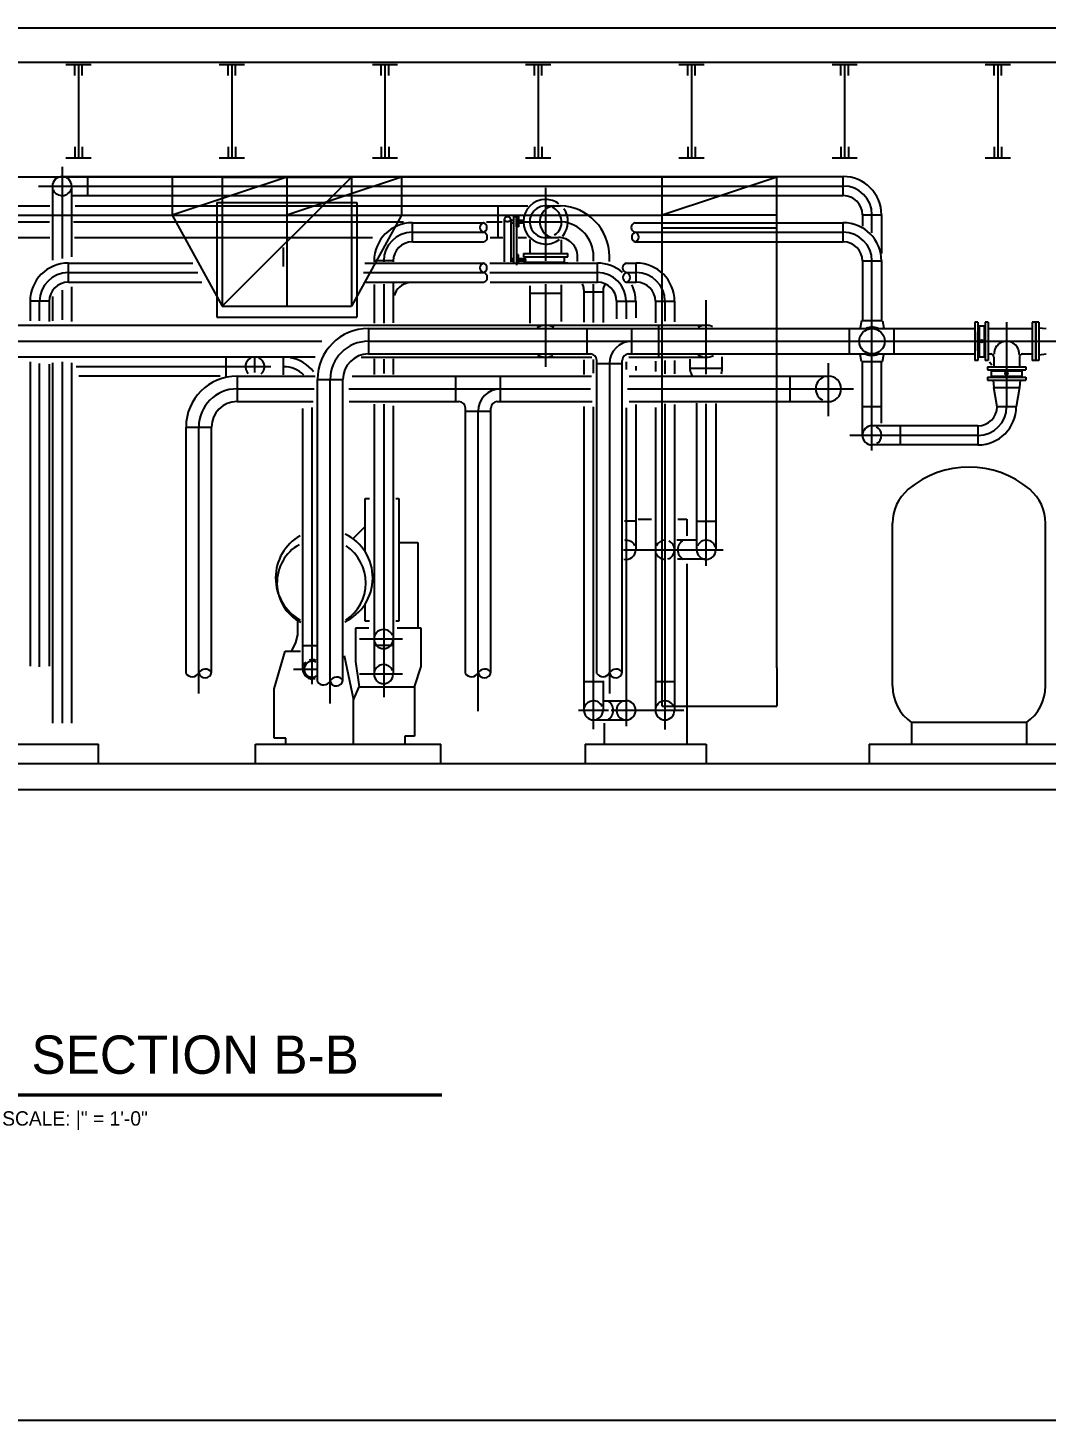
# Model space of a CAD drawing. Extents: x 0 to 3462, y 0 to 2308.
# Drawn here: x 2484.5 to 2804, y 1208.7 to 1645.6 of the extents above; entities that cross this region are included whole.
import ezdxf
from ezdxf.enums import TextEntityAlignment as Align

# ---------------------------------------------------------------- set-up
doc = ezdxf.new("R2010")
doc.units = 0
doc.header["$LTSCALE"] = 15
for name, pattern in [('CENTER2', [0]), ('DASHED', [0]), ('HIDDEN', [0])]:
    doc.linetypes.add(name, pattern=pattern)
for name, color, linetype in [('AWALL', 8, 'CONTINUOUS'), ('CHWS', 3, 'CONTINUOUS'), ('CL', 9, 'CENTER2'), ('CWS', 5, 'CONTINUOUS'), ('DUCT', 9, 'DASHED'), ('HRP', 6, 'CONTINUOUS'), ('HW', 2, 'CONTINUOUS'), ('MEQUIP', 4, 'CONTINUOUS'), ('PIPEDIM', 10, 'CONTINUOUS'), ('SLAB1', 8, 'CONTINUOUS'), ('TITLEBLK', 7, 'CONTINUOUS')]:
    doc.layers.add(name, color=color, linetype=linetype)
doc.styles.get("Standard").update_dxf_attribs({"font": 'HAND1.SHX'})

msp = doc.modelspace()

# ---------------------------------------------------------------- linework, layer by layer
at = {"layer": 'AWALL', "color": 0}
for p, q in [((2115.76, 1645.61), (3091.72, 1645.61)), ((2115.76, 1634.84), (3091.72, 1634.84)), ((2496.42, 1634.14), (2504.33, 1634.14)), ((2499.22, 1630.64), (2499.22, 1634.14)), ((2500.38, 1634.14), (2500.38, 1604.79)), ((2501.53, 1630.64), (2501.53, 1634.14)), ((2544.5, 1634.14), (2552.41, 1634.14)), ((2547.3, 1630.64), (2547.3, 1634.14)), ((2548.45, 1634.14), (2548.45, 1604.79)), ((2549.61, 1630.64), (2549.61, 1634.14)), ((2592.58, 1634.14), (2600.48, 1634.14)), ((2595.37, 1630.64), (2595.37, 1634.14)), ((2596.53, 1634.14), (2596.53, 1604.79)), ((2597.69, 1630.64), (2597.69, 1634.14)), ((2640.65, 1634.14), (2648.56, 1634.14)), ((2643.45, 1630.64), (2643.45, 1634.14)), ((2644.61, 1634.14), (2644.61, 1604.79)), ((2645.76, 1630.64), (2645.76, 1634.14)), ((2688.73, 1634.14), (2696.64, 1634.14)), ((2691.53, 1630.64), (2691.53, 1634.14)), ((2692.68, 1634.14), (2692.68, 1604.79)), ((2693.84, 1630.64), (2693.84, 1634.14)), ((2736.81, 1634.14), (2744.71, 1634.14)), ((2739.6, 1630.64), (2739.6, 1634.14)), ((2740.76, 1634.14), (2740.76, 1604.79)), ((2741.92, 1630.64), (2741.92, 1634.14)), ((2784.88, 1634.14), (2792.79, 1634.14)), ((2787.68, 1630.64), (2787.68, 1634.14)), ((2788.84, 1634.14), (2788.84, 1604.79)), ((2789.99, 1630.64), (2789.99, 1634.14)), ((2499.22, 1608.29), (2499.22, 1604.79)), ((2501.53, 1608.29), (2501.53, 1604.79)), ((2547.3, 1608.29), (2547.3, 1604.79)), ((2549.61, 1608.29), (2549.61, 1604.79)), ((2595.37, 1608.29), (2595.37, 1604.79)), ((2597.69, 1608.29), (2597.69, 1604.79)), ((2643.45, 1608.29), (2643.45, 1604.79)), ((2645.76, 1608.29), (2645.76, 1604.79)), ((2691.53, 1608.29), (2691.53, 1604.79)), ((2693.84, 1608.29), (2693.84, 1604.79)), ((2739.6, 1608.29), (2739.6, 1604.79)), ((2741.92, 1608.29), (2741.92, 1604.79)), ((2787.68, 1608.29), (2787.68, 1604.79)), ((2789.99, 1608.29), (2789.99, 1604.79)), ((2496.42, 1604.79), (2504.33, 1604.79)), ((2544.5, 1604.79), (2552.41, 1604.79)), ((2592.58, 1604.79), (2600.48, 1604.79)), ((2640.65, 1604.79), (2648.56, 1604.79)), ((2688.73, 1604.79), (2696.64, 1604.79)), ((2736.81, 1604.79), (2744.71, 1604.79)), ((2784.88, 1604.79), (2792.79, 1604.79)), ((2565.74, 1598.79), (2565.74, 1558.29)), ((2543.74, 1590.79), (2543.74, 1554.79)), ((2543.74, 1590.79), (2587.74, 1590.79)), ((2587.74, 1590.79), (2587.74, 1554.79)), ((2543.74, 1554.79), (2587.74, 1554.79)), ((2285.61, 1420.79), (2506.64, 1420.79)), ((2506.64, 1414.78), (2506.64, 1420.79)), ((2555.9, 1420.79), (2614.04, 1420.79)), ((2555.9, 1414.78), (2555.9, 1420.79)), ((2614.04, 1414.78), (2614.04, 1420.79)), ((2659.29, 1420.79), (2697.29, 1420.79)), ((2748.44, 1420.79), (2816.48, 1420.79)), ((2103.74, 1414.78), (3091.72, 1414.78)), ((2103.74, 1406.61), (3103.74, 1406.61))]:
    msp.add_line(p, q, dxfattribs=at)
at = {"layer": 'CHWS', "color": 0, "linetype": 'HIDDEN'}
msp.add_arc((2573.71, 1444.33), 2.5, 63.3886, 303.5593, dxfattribs=at)
at = {"layer": 'CL', "color": 0}
for p, q in [((2495.2, 1602.04), (2495.2, 1573.23)), ((2487.85, 1595.96), (2740.33, 1595.96)), ((2503.2, 1598.96), (2503.2, 1592.96)), ((2646.95, 1572.46), (2646.95, 1595.43)), ((2749.33, 1581.28), (2749.33, 1586.96)), ((2464.48, 1584.75), (2491.3, 1584.75)), ((2498.81, 1584.75), (2602.36, 1584.75)), ((2628.34, 1584.75), (2633.28, 1584.75)), ((2638.74, 1584.75), (2652.03, 1584.75)), ((2605.12, 1581.45), (2627.46, 1581.45)), ((2675, 1581.45), (2740.33, 1581.45)), ((2564.71, 1570.71), (2564.71, 1576.71)), ((2661.95, 1572.41), (2661.95, 1574.17)), ((2497.18, 1568.79), (2537.81, 1568.79)), ((2589.78, 1568.79), (2627.46, 1568.79)), ((2596.12, 1572.45), (2596.12, 1572.14)), ((2629.38, 1568.79), (2663.2, 1568.79)), ((2672.24, 1568.79), (2675.39, 1568.79)), ((2749.33, 1512.95), (2749.33, 1572.45)), ((2596.12, 1565.18), (2596.12, 1552.95)), ((2646.95, 1539.27), (2646.95, 1565.16)), ((2661.95, 1553.18), (2661.95, 1565.2)), ((2495.2, 1563.34), (2495.2, 1553.96)), ((2697.3, 1536.92), (2697.3, 1560.1)), ((2488.18, 1553.71), (2488.18, 1559.79)), ((2672.19, 1559.79), (2672.19, 1554.26)), ((2684.39, 1559.79), (2684.39, 1553.54)), ((2791.59, 1553.26), (2791.59, 1526.73)), ((2330.81, 1547.26), (2576.67, 1547.26)), ((2591.33, 1547.26), (3005.75, 1547.26)), ((2488.18, 1445.1), (2488.18, 1540.27)), ((2495.2, 1540.78), (2495.2, 1427.45)), ((2560.72, 1539.28), (2499.6, 1539.28)), ((2555.71, 1537.47), (2555.71, 1541.97)), ((2596.12, 1541.67), (2596.12, 1537.17)), ((2661.95, 1537.25), (2661.95, 1541.54)), ((2666.97, 1540.26), (2666.97, 1436.7)), ((2672.19, 1540.81), (2672.19, 1538.4)), ((2684.39, 1541.27), (2684.39, 1536.99)), ((2735.67, 1523.73), (2735.67, 1540.43)), ((2579.33, 1433.6), (2579.33, 1535.26)), ((2550.1, 1532.31), (2574.26, 1532.31)), ((2585.15, 1532.31), (2660.99, 1532.31)), ((2672.61, 1532.31), (2743.52, 1532.31)), ((2573.71, 1439.7), (2573.71, 1526.47)), ((2596.12, 1527.48), (2596.12, 1435.62)), ((2625.75, 1431.18), (2625.75, 1525.31)), ((2661.95, 1425.5), (2661.95, 1526.65)), ((2672.19, 1526.33), (2672.19, 1426.52)), ((2684.39, 1527.63), (2684.39, 1425.42)), ((2697.3, 1476.79), (2697.3, 1527.57)), ((2538.1, 1436.7), (2538.1, 1520.31)), ((2782.59, 1517.73), (2742.34, 1517.73)), ((2671.35, 1481.82), (2702.61, 1481.82)), ((2602.03, 1453.79), (2588.52, 1453.79)), ((2567.8, 1444.33), (2575.01, 1444.33)), ((2602.03, 1442.79), (2588.52, 1442.79)), ((2676.93, 1431.43), (2667.47, 1431.43)), ((2690.3, 1431.43), (2676.78, 1431.43))]:
    msp.add_line(p, q, dxfattribs=at)
for centre, radius, start, end in [((2740.33, 1586.96), 9, 0, 90), ((2650.96, 1573.81), 11, 359.9759, 84.3966), ((2605.12, 1572.45), 9, 90, 180), ((2740.33, 1572.45), 9, 0, 90), ((2497.18, 1559.79), 9, 90, 180), ((2663.2, 1559.79), 9, 360, 90), ((2675.39, 1559.79), 9, 360, 90), ((2591.33, 1535.26), 12, 90, 180), ((2673.97, 1540.26), 7, 90, 180), ((2564.71, 1530.28), 9, 44.7039, 90), ((2550.1, 1520.31), 12, 90, 180), ((2632.75, 1525.31), 7, 90, 180), ((2782.59, 1526.73), 9, 270, 0)]:
    msp.add_arc(centre, radius, start, end, dxfattribs=at)
at = {"layer": 'CWS', "color": 0}
for p, q in [((2464.54, 1589.79), (2491.39, 1589.79)), ((2499.36, 1589.79), (2641.31, 1589.79)), ((2631.95, 1589.76), (2631.95, 1579.81)), ((2631.95, 1589.75), (2631.95, 1579.77)), ((2636.9, 1586.41), (2638.42, 1586.41)), ((2636.9, 1586.41), (2636.9, 1572.05)), ((2637.78, 1583.13), (2637.78, 1586.41)), ((2637.78, 1586.41), (2637.78, 1572.11)), ((2638.42, 1586.41), (2638.42, 1583.13)), ((2646.95, 1589.79), (2651.61, 1589.79)), ((2633.97, 1585.56), (2633.97, 1572.16)), ((2636.02, 1585.56), (2636.02, 1572.22)), ((2636.9, 1585.1), (2636.02, 1585.1)), ((2636.9, 1584.34), (2636.02, 1584.34)), ((2638.42, 1583.13), (2637.78, 1583.13)), ((2639.95, 1585.1), (2638.42, 1585.1)), ((2639.95, 1584.34), (2638.42, 1584.34)), ((2464.23, 1579.81), (2491.39, 1579.81)), ((2499.09, 1579.81), (2592.64, 1579.81)), ((2629.58, 1579.81), (2633.52, 1579.81)), ((2638.31, 1579.81), (2640.91, 1579.81)), ((2641.95, 1579.22), (2641.95, 1574.75)), ((2646.95, 1579.81), (2650.96, 1579.81)), ((2651.95, 1574.75), (2651.95, 1579.13)), ((2636.9, 1573.17), (2636.02, 1573.17)), ((2637.78, 1574.37), (2637.78, 1571.1)), ((2638.42, 1574.37), (2637.78, 1574.37)), ((2638.42, 1572.05), (2638.42, 1574.37)), ((2640.61, 1573.17), (2638.42, 1573.17)), ((2639.95, 1574.75), (2653.95, 1574.75)), ((2639.95, 1574.75), (2639.95, 1573.75)), ((2639.95, 1573.75), (2653.95, 1573.75)), ((2652.89, 1573.61), (2640.61, 1573.61)), ((2640.61, 1573.17), (2640.61, 1573.61)), ((2640.77, 1572.79), (2640.61, 1573.17)), ((2652.89, 1572.05), (2652.89, 1573.61)), ((2653.95, 1573.75), (2653.95, 1574.75)), ((2656.96, 1572.24), (2656.96, 1573.8)), ((2666.95, 1572.32), (2666.95, 1574.24)), ((2636.9, 1572.79), (2636.02, 1572.79)), ((2636.9, 1572.41), (2636.02, 1572.41)), ((2640.77, 1572.79), (2638.42, 1572.79)), ((2640.61, 1572.41), (2638.42, 1572.41)), ((2639.95, 1571.87), (2653.95, 1571.87)), ((2640.61, 1572.41), (2640.77, 1572.79)), ((2640.61, 1572.05), (2640.61, 1572.41)), ((2640.61, 1572.05), (2652.89, 1572.05)), ((2641.95, 1564.69), (2641.95, 1552.92)), ((2651.95, 1553.43), (2651.95, 1564.92)), ((2658.38, 1565.24), (2658.82, 1564.15)), ((2665.49, 1565.1), (2665.11, 1564.15)), ((2651.95, 1562.26), (2641.95, 1562.26)), ((2658.97, 1563.41), (2658.97, 1553.21)), ((2658.97, 1562.79), (2664.97, 1562.79)), ((2664.97, 1563.41), (2664.97, 1553.1)), ((2330.81, 1552.26), (2697.3, 1552.26)), ((2682.3, 1552.29), (2682.3, 1542.29)), ((2447.96, 1542.33), (2574.65, 1542.33)), ((2702.3, 1538.76), (2702.3, 1542.42)), ((2589.07, 1542.26), (2661.46, 1542.26)), ((2658.97, 1541.39), (2658.97, 1536.79)), ((2673.01, 1542.26), (2697.3, 1542.26)), ((2692.3, 1538.76), (2692.3, 1541.63)), ((2692.3, 1538.76), (2702.3, 1538.76)), ((2692.3, 1538.13), (2692.3, 1538.74)), ((2702.3, 1538.13), (2702.3, 1538.74)), ((2692.45, 1537.38), (2692.78, 1536.55)), ((2702.16, 1537.39), (2701.97, 1536.92)), ((2658.97, 1526.78), (2658.97, 1431.73)), ((2694.32, 1527.83), (2694.32, 1481.82)), ((2700.32, 1527.74), (2700.32, 1481.82)), ((2694.33, 1490.82), (2700.33, 1490.82)), ((2694, 1484.83), (2688.15, 1484.83)), ((2697.33, 1478.83), (2688.35, 1478.83)), ((2664.95, 1440.43), (2658.95, 1440.43)), ((2664.97, 1440.7), (2664.97, 1431.73)), ((2665.29, 1434.44), (2671.89, 1434.44)), ((2666.69, 1431.43), (2657.23, 1431.43)), ((2661.95, 1428.44), (2671.89, 1428.44))]:
    msp.add_line(p, q, dxfattribs=at)
for points in [[(2636.02, 1585.56, 0.132138), (2635.95, 1585.83, 0.106661), (2635.72, 1586.08, 0.083339), (2635.4, 1586.23, 0.072039), (2635, 1586.29, 0.072039), (2634.59, 1586.23, 0.083339), (2634.27, 1586.08, 0.106661), (2634.05, 1585.83, 0.132138), (2633.97, 1585.56, 0.002666), (2633.97, 1585.55, 0.106661)], [(2636.02, 1571.99, 0.132138)]]:
    msp.add_lwpolyline(points, format="xyb", dxfattribs=at)
msp.add_lwpolyline([(2636.02, 1585.56, 0.132138), (2635.95, 1585.83, 0.106661), (2635.72, 1586.08, 0.083339), (2635.4, 1586.23, 0.072039), (2635, 1586.29, 0.072039), (2634.59, 1586.23, 0.083339), (2634.27, 1586.08, 0.106661), (2634.05, 1585.83, 0.132138), (2633.97, 1585.56, 0.132138), (2634.05, 1585.29, 0.106661), (2634.27, 1585.04, 0.083339), (2634.59, 1584.89, 0.072039), (2635, 1584.83, 0.072039), (2635.4, 1584.89, 0.083339), (2635.72, 1585.04, 0.106661), (2635.95, 1585.29, 0.132138)], format="xyb", close=True, dxfattribs=at)
for centre, radius, start, end in [((2646.95, 1584.75), 7, 90, 270), ((2646.95, 1584.75), 7, 53.8046, 90), ((2646.95, 1584.75), 5, 84.8729, 270), ((2650.23, 1584.73), 5.11, 97.7534, 254.7496), ((2650.96, 1573.81), 16, 359.9759, 87.6563), ((2646.95, 1584.75), 7, 270, 307.7554), ((2650.96, 1573.81), 6, 359.9759, 90), ((2656.97, 1563.41), 2, 360, 21.9237), ((2666.97, 1563.41), 2, 158.3555, 180), ((2697.3, 1547.26), 5, 66.1621, 90), ((2697.3, 1547.26), 5, 270, 297.6651), ((2694.3, 1538.13), 2, 179.9728, 201.9237), ((2700.3, 1538.12), 2, 338.3555, 0), ((2691.84, 1481.82), 3.45, 119.4788, 240.5212), ((2697.33, 1481.82), 3, 180, 0), ((2664.73, 1431.43), 3.45, 299.4788, 60.5212), ((2672.19, 1431.43), 3, 270, 90), ((2661.95, 1431.43), 3, 180, 0)]:
    msp.add_arc(centre, radius, start, end, dxfattribs=at)
at = {"layer": 'CWS', "color": 0, "linetype": 'HIDDEN'}
for centre, radius, start, end in [((2646.95, 1584.75), 5, 303.9489, 65.2766), ((2646.95, 1584.75), 7, 320.1499, 35.9577), ((2646.95, 1547.26), 5, 59.5038, 122.2328), ((2697.3, 1547.26), 5, 105.1348, 120.4496), ((2646.95, 1547.26), 5, 240.0338, 296.145), ((2697.3, 1547.26), 5, 238.1352, 255.0487), ((2661.95, 1431.43), 3, 23.5477, 163.6412), ((2672.19, 1431.43), 3, 113.5477, 253.6412)]:
    msp.add_arc(centre, radius, start, end, dxfattribs=at)
at = {"layer": 'DUCT', "color": 0}
for p, q in [((2545.49, 1598.79), (2293.22, 1598.79)), ((2529.74, 1598.79), (2529.74, 1586.79)), ((2719.51, 1598.79), (2585.99, 1598.79)), ((2601.74, 1598.79), (2601.74, 1586.79)), ((2683.51, 1432.78), (2683.51, 1598.79)), ((2719.51, 1444.78), (2719.51, 1598.79)), ((2329.22, 1586.79), (2529.74, 1586.79)), ((2529.74, 1586.79), (2545.49, 1558.29)), ((2601.74, 1586.79), (2585.99, 1558.29)), ((2601.74, 1586.79), (2683.51, 1586.79)), ((2719.51, 1582.79), (2683.51, 1582.79)), ((2719.51, 1444.78), (2719.51, 1432.78)), ((2683.51, 1432.78), (2719.51, 1432.78))]:
    msp.add_line(p, q, dxfattribs=at)
at = {"layer": 'DUCT', "color": 0, "linetype": 'HIDDEN'}
for p, q in [((2565.74, 1598.79), (2529.74, 1586.79)), ((2585.99, 1598.79), (2545.49, 1558.29)), ((2601.74, 1598.79), (2565.74, 1586.79)), ((2719.51, 1598.79), (2683.51, 1586.79)), ((2529.74, 1586.79), (2601.74, 1586.79)), ((2719.51, 1586.79), (2683.51, 1586.79))]:
    msp.add_line(p, q, dxfattribs=at)
at = {"layer": 'HRP', "color": 0}
for p, q in [((2492.2, 1595.96), (2492.2, 1572.72)), ((2495.2, 1598.96), (2740.33, 1598.96)), ((2498.2, 1595.96), (2498.2, 1573.74)), ((2740.33, 1592.96), (2740.33, 1598.96)), ((2740.33, 1592.96), (2740.33, 1598.96)), ((2498.6, 1592.96), (2740.33, 1592.96)), ((2746.33, 1586.96), (2746.33, 1583.41)), ((2746.33, 1586.96), (2752.33, 1586.96)), ((2746.33, 1586.96), (2752.33, 1586.96)), ((2752.33, 1586.96), (2752.33, 1574.75)), ((2605.12, 1584.45), (2627.46, 1584.45)), ((2605.12, 1578.45), (2605.12, 1584.45)), ((2605.12, 1578.45), (2605.12, 1584.45)), ((2675, 1584.45), (2740.33, 1584.45)), ((2740.33, 1578.45), (2740.33, 1584.45)), ((2605.12, 1578.45), (2627.46, 1578.45)), ((2675, 1578.45), (2740.33, 1578.45)), ((2497.18, 1565.79), (2497.18, 1571.79)), ((2497.18, 1571.79), (2536.29, 1571.79)), ((2590.17, 1571.79), (2627.46, 1571.79)), ((2593.12, 1572.45), (2593.12, 1572.14)), ((2599.12, 1572.45), (2593.12, 1572.45)), ((2599.12, 1572.45), (2593.12, 1572.45)), ((2599.12, 1572.45), (2599.12, 1572.2)), ((2629.38, 1571.79), (2663.2, 1571.79)), ((2663.2, 1565.79), (2663.2, 1571.79)), ((2672.24, 1571.79), (2675.39, 1571.79)), ((2675.39, 1565.79), (2675.39, 1571.79)), ((2746.33, 1572.45), (2752.33, 1572.45)), ((2746.33, 1572.45), (2746.33, 1553.63)), ((2752.33, 1572.45), (2752.33, 1553.63)), ((2497.18, 1565.79), (2539.08, 1565.79)), ((2498.2, 1564.36), (2498.2, 1553.46)), ((2590.56, 1565.79), (2627.46, 1565.79)), ((2593.12, 1565.05), (2593.12, 1552.95)), ((2599.12, 1565.44), (2599.12, 1553.07)), ((2629.49, 1565.79), (2663.2, 1565.79)), ((2672.24, 1565.79), (2675.39, 1565.79)), ((2492.2, 1561.32), (2492.2, 1553.71)), ((2491.18, 1559.79), (2485.18, 1559.79)), ((2485.18, 1559.79), (2485.18, 1553.71)), ((2491.18, 1559.79), (2491.18, 1553.46)), ((2669.2, 1559.79), (2669.2, 1554.26)), ((2669.2, 1559.79), (2675.2, 1559.79)), ((2675.2, 1559.79), (2675.2, 1554.6)), ((2681.39, 1559.79), (2681.39, 1553.02)), ((2681.39, 1559.79), (2687.39, 1559.79)), ((2687.39, 1559.79), (2687.39, 1553.32)), ((2746.02, 1553.63), (2745.62, 1551.46)), ((2752.64, 1553.63), (2746.02, 1553.63)), ((2752.64, 1553.63), (2753.06, 1551.37)), ((2485.18, 1540.78), (2485.18, 1445.27)), ((2491.18, 1540.02), (2491.18, 1445.27)), ((2492.2, 1540.53), (2492.2, 1427.45)), ((2498.2, 1540.53), (2498.2, 1427.45)), ((2546.71, 1536.28), (2546.71, 1542.28)), ((2564.71, 1536.73), (2564.71, 1541.9)), ((2593.12, 1541.73), (2593.12, 1536.79)), ((2599.12, 1541.73), (2599.12, 1536.79)), ((2675.2, 1539.44), (2675.2, 1538.06)), ((2681.39, 1541.04), (2681.39, 1537.72)), ((2687.39, 1541.27), (2687.39, 1536.99)), ((2544.78, 1536.28), (2500.48, 1536.28)), ((2570.7, 1526.13), (2570.7, 1444.33)), ((2593.12, 1527.48), (2593.12, 1442.48)), ((2599.12, 1526.97), (2599.12, 1442.79)), ((2675.2, 1527.37), (2675.2, 1482.12)), ((2681.39, 1526.43), (2681.39, 1431.73)), ((2687.39, 1527.43), (2687.39, 1431.73)), ((2675.19, 1490.82), (2671.72, 1490.82)), ((2570.7, 1451.74), (2575.04, 1451.74)), ((2599.1, 1451.79), (2593.1, 1451.79)), ((2687.37, 1440.43), (2681.37, 1440.43))]:
    msp.add_line(p, q, dxfattribs=at)
for centre, radius, start, end in [((2495.2, 1595.96), 3, 0, 180), ((2740.33, 1586.96), 12, 0, 90), ((2740.33, 1586.96), 12, 0, 90), ((2740.33, 1586.96), 6, 0, 90), ((2740.33, 1586.96), 6, 0, 90), ((2605.12, 1572.45), 12, 90, 180), ((2627.83, 1582.95), 1.55, 103.9304, 256.0696), ((2626.93, 1582.95), 1.59, 289.4545, 70.5455), ((2675.37, 1582.95), 1.55, 103.9304, 256.0696), ((2740.33, 1572.45), 12, 0, 90), ((2605.12, 1572.45), 6, 90, 180), ((2627.08, 1579.95), 1.55, 283.9304, 76.0696), ((2675.53, 1579.95), 1.59, 109.4545, 250.5455), ((2674.63, 1579.95), 1.55, 283.9304, 76.0696), ((2740.33, 1572.45), 6, 0, 90), ((2497.18, 1559.79), 12, 90, 180), ((2627.83, 1570.29), 1.55, 103.9304, 256.0696), ((2626.93, 1570.29), 1.59, 289.4545, 70.5455), ((2627.08, 1567.29), 1.55, 283.9304, 76.0696), ((2663.2, 1559.79), 12, 49.2344, 90), ((2672.61, 1570.29), 1.55, 103.9304, 256.0696), ((2672.77, 1567.29), 1.59, 109.4545, 250.5455), ((2671.87, 1567.29), 1.55, 283.9304, 76.0696), ((2675.39, 1559.79), 12, 360, 90), ((2497.18, 1559.79), 6, 90, 180), ((2605.12, 1559.79), 6, 102.7882, 161.9226), ((2663.2, 1559.79), 6, 360, 90), ((2663.2, 1559.79), 12, 360, 25.6296), ((2675.39, 1559.79), 6, 360, 90), ((2749.33, 1546.49), 5.19, 68.3811, 110.978), ((2564.71, 1530.28), 12, 38.1494, 79.8009), ((2672.19, 1481.82), 3, 255.6151, 0), ((2573.69, 1444.33), 3, 180, 288.0045), ((2596.1, 1442.79), 3, 180, 0), ((2684.37, 1431.43), 3, 180, 0)]:
    msp.add_arc(centre, radius, start, end, dxfattribs=at)
at = {"layer": 'HRP', "color": 0, "linetype": 'HIDDEN'}
for centre, start, end in [((2495.2, 1595.96), 203.5477, 343.6412), ((2555.71, 1539.28), 114.3325, 225.0823), ((2555.71, 1539.28), 310.3251, 65.4129), ((2672.19, 1481.82), 23.5477, 98.7819), ((2684.39, 1481.82), 96.7576, 154.7059), ((2684.39, 1481.82), 286.3588, 66.4523), ((2697.33, 1481.82), 16.3588, 156.4523), ((2684.39, 1481.82), 200.2274, 270), ((2596.1, 1453.79), 23.5477, 163.6412), ((2596.1, 1453.79), 180, 0), ((2573.69, 1444.33), 131.6761, 163.6412), ((2573.69, 1444.33), 67.6256, 107.9409), ((2596.1, 1442.79), 23.5477, 163.6412), ((2684.37, 1431.43), 23.5477, 163.6412)]:
    msp.add_arc(centre, 3, start, end, dxfattribs=at)
at = {"layer": 'HW', "color": 0}
for p, q in [((2591.33, 1551.26), (2591.33, 1543.26)), ((2591.33, 1551.26), (2781.59, 1551.26)), ((2659.97, 1543.26), (2659.97, 1551.26)), ((2673.97, 1543.26), (2673.97, 1551.26)), ((2742.33, 1543.26), (2742.33, 1551.26)), ((2756.33, 1543.26), (2756.33, 1551.26)), ((2782.59, 1553.26), (2781.59, 1553.26)), ((2781.59, 1553.26), (2781.59, 1541.26)), ((2782.59, 1553.26), (2782.59, 1541.26)), ((2782.92, 1552.07), (2784.57, 1552.07)), ((2782.92, 1552.07), (2782.92, 1542.41)), ((2784.57, 1552.07), (2784.57, 1542.41)), ((2785.82, 1553.26), (2784.82, 1553.26)), ((2784.82, 1553.26), (2784.82, 1541.26)), ((2785.82, 1553.26), (2785.82, 1541.26)), ((2785.82, 1551.26), (2799.59, 1551.26)), ((2799.59, 1553.26), (2799.59, 1541.26)), ((2800.59, 1553.26), (2799.59, 1553.26)), ((2800.59, 1553.26), (2800.59, 1541.26)), ((2800.7, 1553.26), (2800.7, 1541.26)), ((2801.7, 1553.26), (2800.7, 1553.26)), ((2801.7, 1553.26), (2801.7, 1541.26)), ((2801.7, 1551.5), (2803.98, 1551.26)), ((2591.33, 1543.26), (2660.97, 1543.26)), ((2672.97, 1543.26), (2781.59, 1543.26)), ((2746.02, 1540.88), (2745.6, 1543.15)), ((2752.64, 1540.88), (2753.05, 1543.06)), ((2782.92, 1542.41), (2784.57, 1542.41)), ((2785.82, 1543.26), (2786.59, 1543.26)), ((2796.59, 1543.26), (2799.59, 1543.26)), ((2801.7, 1543), (2803.98, 1543.26)), ((2662.97, 1442.98), (2662.97, 1541.26)), ((2662.97, 1540.26), (2670.97, 1540.26)), ((2670.97, 1443.37), (2670.97, 1541.26)), ((2746.02, 1540.88), (2752.64, 1540.88)), ((2746.33, 1517.73), (2746.33, 1540.88)), ((2752.33, 1521.55), (2752.33, 1540.88)), ((2782.59, 1541.26), (2781.59, 1541.26)), ((2785.82, 1541.26), (2784.82, 1541.26)), ((2785.59, 1539.26), (2797.59, 1539.26)), ((2785.59, 1539.26), (2785.59, 1538.26)), ((2785.59, 1538.26), (2797.59, 1538.26)), ((2786.23, 1540.81), (2786.94, 1539.89)), ((2786.77, 1538.01), (2796.44, 1538.01)), ((2786.77, 1538.01), (2786.77, 1536.35)), ((2787.59, 1542.26), (2787.59, 1539.26)), ((2795.59, 1542.26), (2795.59, 1539.26)), ((2796.44, 1536.35), (2796.44, 1538.01)), ((2797.59, 1539.26), (2797.59, 1538.26)), ((2800.59, 1541.26), (2799.59, 1541.26)), ((2801.7, 1541.26), (2800.7, 1541.26)), ((2550.1, 1536.31), (2574.67, 1536.31)), ((2550.1, 1536.31), (2550.1, 1528.31)), ((2575.33, 1440.45), (2575.33, 1535.26)), ((2575.33, 1535.26), (2583.33, 1535.26)), ((2583.33, 1440.83), (2583.33, 1535.26)), ((2586.24, 1536.31), (2661.36, 1536.31)), ((2618.75, 1528.31), (2618.75, 1536.31)), ((2632.75, 1528.31), (2632.75, 1536.31)), ((2673.15, 1536.31), (2735.67, 1536.31)), ((2723.67, 1528.31), (2723.67, 1536.31)), ((2785.59, 1536.02), (2797.59, 1536.02)), ((2785.59, 1536.02), (2785.59, 1535.02)), ((2785.59, 1535.02), (2797.59, 1535.02)), ((2786.77, 1536.35), (2796.44, 1536.35)), ((2787.33, 1535.02), (2787.59, 1532.73)), ((2795.83, 1535.02), (2795.59, 1532.73)), ((2797.59, 1536.02), (2797.59, 1535.02)), ((2787.59, 1532.73), (2795.59, 1532.73)), ((2788.59, 1526.73), (2787.59, 1532.73)), ((2795.59, 1532.73), (2794.59, 1526.73)), ((2550.1, 1528.31), (2573.98, 1528.31)), ((2585.28, 1528.31), (2619.75, 1528.31)), ((2621.75, 1442.98), (2621.75, 1526.31)), ((2621.75, 1525.31), (2629.75, 1525.31)), ((2629.75, 1443.37), (2629.75, 1526.31)), ((2631.75, 1528.31), (2661.54, 1528.31)), ((2673.15, 1528.31), (2735.67, 1528.31)), ((2752.33, 1526.73), (2746.33, 1526.73)), ((2794.59, 1526.73), (2788.59, 1526.73)), ((2782.59, 1520.73), (2749.33, 1520.73)), ((2758.33, 1514.73), (2758.33, 1520.73)), ((2782.59, 1520.73), (2782.59, 1514.73)), ((2534.1, 1520.31), (2542.1, 1520.31)), ((2534.1, 1442.98), (2534.1, 1520.31)), ((2542.1, 1443.37), (2542.1, 1520.31)), ((2782.59, 1514.73), (2749.33, 1514.73))]:
    msp.add_line(p, q, dxfattribs=at)
at = {"layer": 'HW', "color": 0, "linetype": 'HIDDEN'}
msp.add_line((2782.59, 1544.26), (2782.59, 1550.26), dxfattribs=at)
at = {"layer": 'HW', "color": 0}
msp.add_lwpolyline([(2792.18, 1562.59, 0.132138)], format="xyb", dxfattribs=at)
at = {"layer": 'HW', "color": 0, "linetype": 'HIDDEN'}
msp.add_circle((2749.33, 1547.26), 4, dxfattribs=at)
at = {"layer": 'HW', "color": 0}
for centre in [(2783.75, 1547.26), (2791.59, 1537.17)]:
    msp.add_circle(centre, 0.439, dxfattribs=at)
for centre, radius, start, end in [((2591.33, 1535.26), 16, 90, 180), ((2791.59, 1543.29), 3.96, 357.1709, 181.2916), ((2591.33, 1535.26), 8, 90, 180), ((2660.97, 1541.26), 2, 360, 90), ((2672.97, 1541.26), 2, 90, 180), ((2749.33, 1548.02), 5.19, 248.3811, 290.978), ((2786.59, 1542.26), 1, 0, 90), ((2796.59, 1542.26), 1, 90, 180), ((2550.1, 1520.31), 16, 90, 180), ((2735.67, 1532.31), 4, 270, 90), ((2550.1, 1520.31), 8, 90, 180), ((2619.75, 1526.31), 2, 360, 90), ((2631.75, 1526.31), 2, 90, 180), ((2782.59, 1526.73), 6, 270, 0), ((2782.59, 1526.73), 12, 270, 0), ((2749.33, 1517.73), 3, 90, 270), ((2536.04, 1444.34), 2.37, 214.9301, 330.6154), ((2540.16, 1442.02), 2.37, 34.9301, 150.6154), ((2540.08, 1443.66), 2.04, 193.6076, 351.9379), ((2581.39, 1439.48), 2.37, 34.9301, 150.6154), ((2623.69, 1444.34), 2.37, 214.9301, 330.6154), ((2627.82, 1442.02), 2.37, 34.9301, 150.6154), ((2627.74, 1443.66), 2.04, 193.6076, 351.9379), ((2664.91, 1444.34), 2.37, 214.9301, 330.6154), ((2669.03, 1442.02), 2.37, 34.9301, 150.6154), ((2668.95, 1443.66), 2.04, 193.6076, 351.9379), ((2577.27, 1441.8), 2.37, 214.9301, 330.6154), ((2581.31, 1441.12), 2.04, 193.6076, 351.9379)]:
    msp.add_arc(centre, radius, start, end, dxfattribs=at)
at = {"layer": 'HW', "color": 0, "linetype": 'HIDDEN'}
for centre, radius, start, end in [((2735.67, 1532.31), 4, 114.7479, 242.6235), ((2749.33, 1517.73), 3, 300.1624, 62.547)]:
    msp.add_arc(centre, radius, start, end, dxfattribs=at)
at = {"layer": 'MEQUIP', "color": 0}
for p, q in [((2545.49, 1598.79), (2585.99, 1598.79)), ((2545.49, 1598.79), (2545.49, 1558.29)), ((2585.99, 1598.79), (2585.99, 1558.29)), ((2545.49, 1558.29), (2585.99, 1558.29)), ((2590.33, 1497.91), (2591.69, 1497.91)), ((2590.33, 1481.17), (2590.33, 1497.91)), ((2599.95, 1497.91), (2600.85, 1497.91)), ((2600.85, 1497.91), (2600.85, 1459.39)), ((2675.96, 1491.47), (2680.18, 1491.47)), ((2688.41, 1491.47), (2691.29, 1491.47)), ((2691.29, 1491.47), (2691.29, 1486.19)), ((2755.78, 1439.09), (2755.78, 1490.12)), ((2803.78, 1439.09), (2803.78, 1490.12)), ((2590.33, 1489.17), (2586.49, 1485.29)), ((2590.33, 1481.89), (2590.05, 1481.6)), ((2600.85, 1484.06), (2606.86, 1484.06)), ((2606.86, 1484.06), (2606.86, 1457.25)), ((2691.29, 1477.36), (2691.29, 1420.78)), ((2590.33, 1459.39), (2590.33, 1464.86)), ((2569.08, 1459.65), (2569.08, 1455.1)), ((2591.69, 1459.39), (2590.33, 1459.39)), ((2600.85, 1459.39), (2599.95, 1459.39)), ((2569.08, 1455.1), (2568.44, 1452.75)), ((2587.33, 1457.25), (2587.33, 1446.74)), ((2591.46, 1457.25), (2587.33, 1457.25)), ((2607.93, 1457.25), (2600.39, 1457.25)), ((2607.93, 1445.24), (2607.93, 1457.25)), ((2568.44, 1452.75), (2567.25, 1450.09)), ((2561.79, 1438.16), (2565.24, 1450.04)), ((2565.24, 1450.04), (2569.99, 1450.04)), ((2583.77, 1448.69), (2586.68, 1434.73)), ((2587.33, 1446.74), (2588.4, 1438.8)), ((2605.78, 1438.8), (2607.93, 1445.24)), ((2561.79, 1422.72), (2561.79, 1438.16)), ((2586.68, 1434.73), (2588.4, 1438.8)), ((2588.4, 1438.8), (2605.78, 1438.8)), ((2605.78, 1438.8), (2605.78, 1423.36)), ((2586.68, 1420.79), (2586.68, 1434.73)), ((2665.29, 1427.43), (2665.29, 1420.78)), ((2761.78, 1427.6), (2761.78, 1420.79)), ((2797.78, 1427.6), (2761.78, 1427.6)), ((2797.78, 1427.6), (2797.78, 1420.79)), ((2565.43, 1422.72), (2561.79, 1422.72)), ((2565.43, 1420.79), (2565.43, 1422.72)), ((2605.78, 1423.36), (2602.78, 1423.36)), ((2602.78, 1423.36), (2602.78, 1420.79)), ((2665.29, 1420.78), (2691.29, 1420.78))]:
    msp.add_line(p, q, dxfattribs=at)
for centre, radius, start, end in [((2779.78, 1478.33), 29.46, 49.6945, 130.3055), ((2769.78, 1490.12), 14, 130.3055, 180), ((2789.78, 1490.12), 14, 0, 49.6945), ((2577.45, 1473.01), 15.24, 119.7175, 240.3857), ((2577.45, 1473.01), 15.24, 295.0383, 64.2323), ((2576.59, 1471.41), 13.95, 119.8761, 242.2681), ((2576.59, 1471.41), 13.95, 303.3478, 56.292), ((2769.78, 1439.09), 14, 180, 235.1501), ((2789.78, 1439.09), 14, 304.8499, 0)]:
    msp.add_arc(centre, radius, start, end, dxfattribs=at)
at = {"layer": 'PIPEDIM', "color": 0, "const_width": 1}
msp.add_lwpolyline([(2464.1, 1310.74), (2614.45, 1310.74)], dxfattribs=at)
at = {"layer": 'SLAB1', "color": 0}
for p, q in [((2659.29, 1420.79), (2659.29, 1414.78)), ((2697.29, 1420.79), (2697.29, 1414.78)), ((2748.44, 1420.79), (2748.44, 1414.78))]:
    msp.add_line(p, q, dxfattribs=at)
at = {"layer": 'TITLEBLK', "color": 0}
msp.add_line((1793.28, 1208.69), (3384.81, 1208.69), dxfattribs=at)

# ---------------------------------------------------------------- texts
at = {"layer": 'PIPEDIM', "color": 0}
msp.add_text('SECTION B-B', height=12.0192, dxfattribs=at).set_placement((2536.97, 1323.39), align=Align.MIDDLE)
msp.add_text('SCALE: |" = 1\'-0"', height=4.5072, dxfattribs=at).set_placement((2476.43, 1301.12))

doc.saveas('drawing.dxf')
